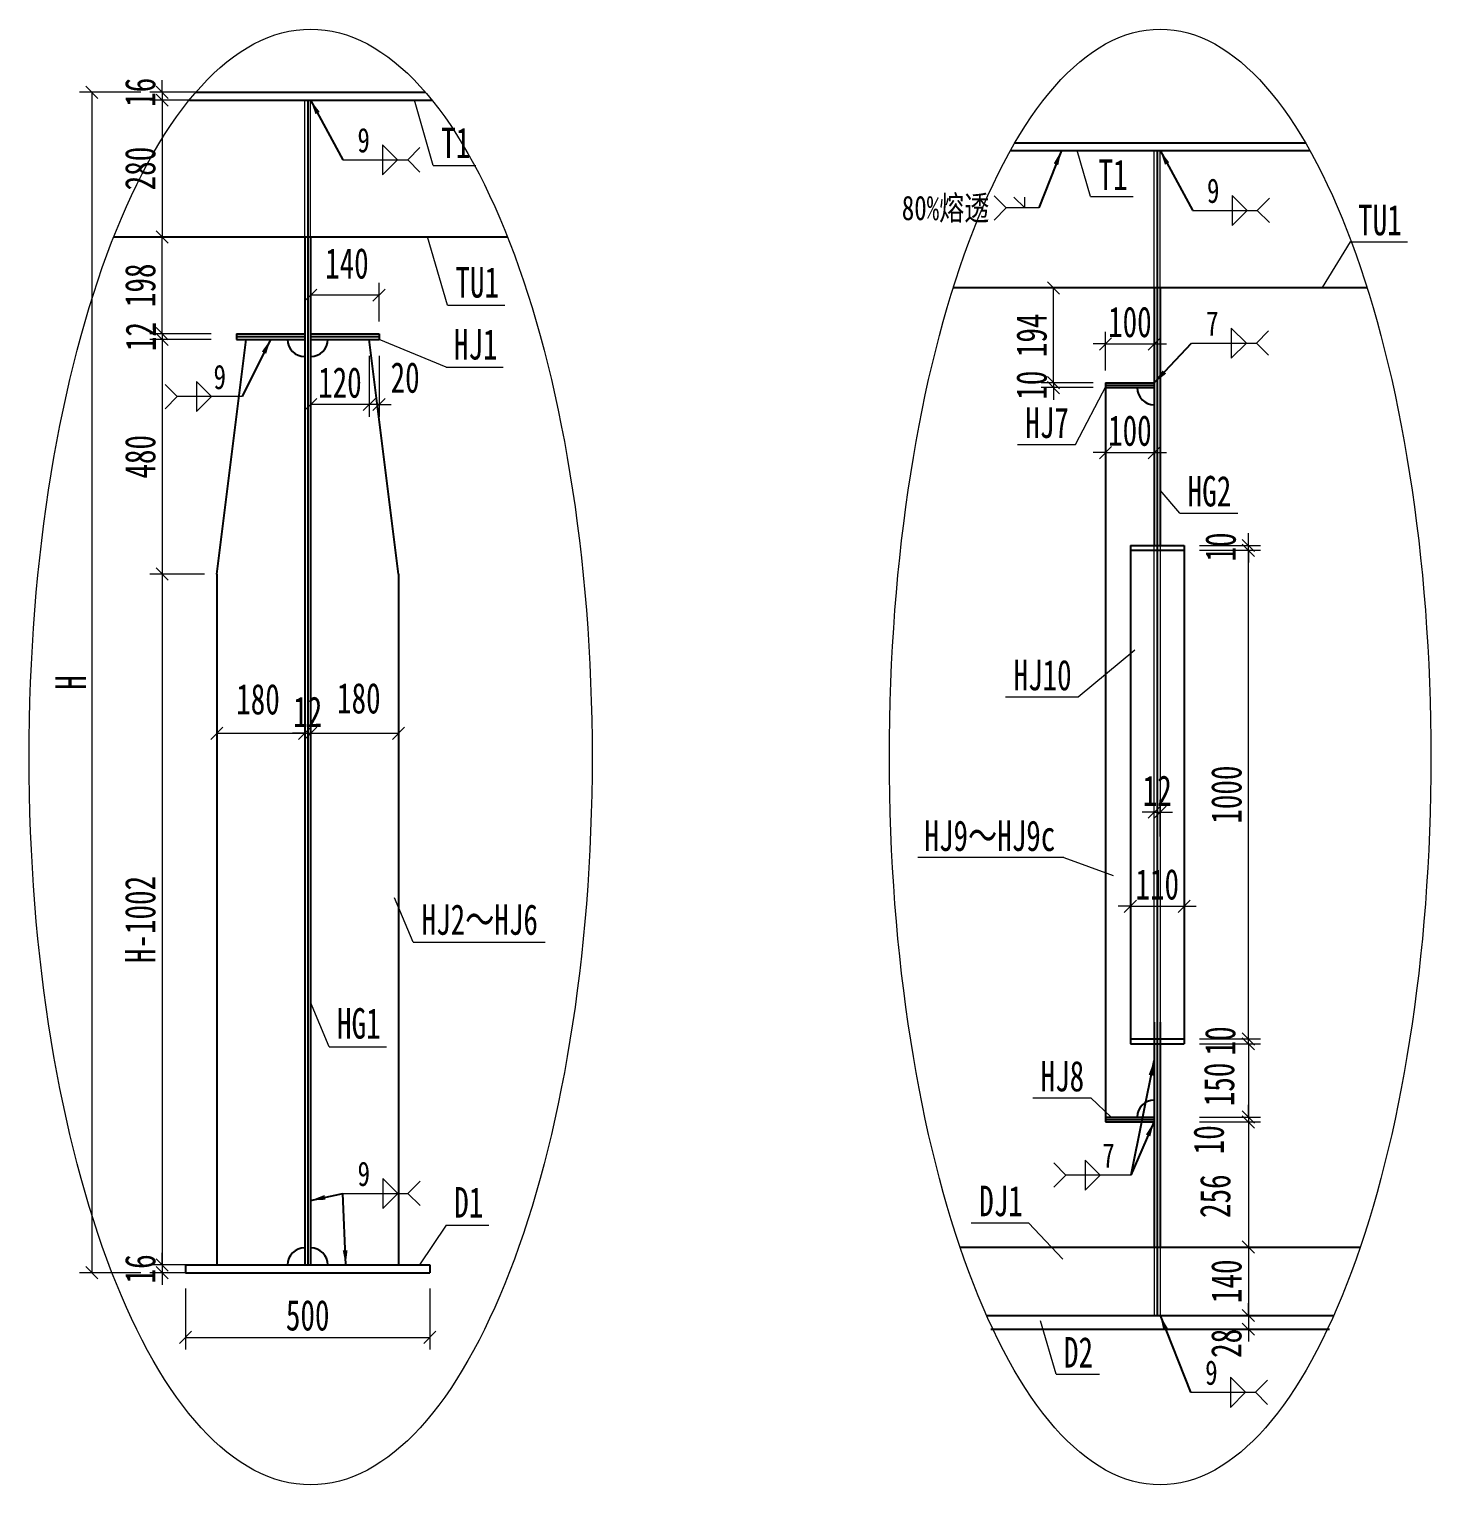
# Model space of a CAD drawing. Header units: millimetres. Extents: x 44597 to 300567, y -113054 to 73044.
# Drawn here: x 48046 to 50916, y -54807 to -51828 of the extents above; entities that cross this region are included whole.
import ezdxf
from ezdxf.enums import TextEntityAlignment as Align

# ---------------------------------------------------------------- set-up
doc = ezdxf.new("R2010")
doc.units = ezdxf.units.MM
doc.linetypes.add('DASHED', pattern=[0.75, 0.5, -0.25])
doc.layers.get('Defpoints').update_dxf_attribs({"color": 8})
for name, color, linetype, lineweight in [('Dim', 4, 'Continuous', 15), ('文字', 7, 'Continuous', 15), ('细实线', 4, 'Continuous', 15), ('虚线', 7, 'DASHED', 13), ('钢板粗线', 1, 'Continuous', 25)]:
    doc.layers.add(name, color=color, linetype=linetype, lineweight=lineweight)
doc.layers.add('Text', color=4, linetype='Continuous')
doc.styles.add('111', font='', dxfattribs={"width": 0.7})
doc.styles.add('BM_Dim', font='', dxfattribs={"width": 0.85})
doc.styles.add('SMEDI', font='', dxfattribs={"width": 0.75})
doc.styles.get("Standard").update_dxf_attribs({"font": ''})
doc.styles.get('111').set_extended_font_data('仿宋_GB2312')
doc.styles.get('BM_Dim').set_extended_font_data('仿宋_GB2312')
doc.styles.get('SMEDI').set_extended_font_data('仿宋_GB2312')
doc.styles.get('Standard').set_extended_font_data('仿宋_GB2312')
doc.dimstyles.new('200', dxfattribs={"dimscale": 0, "dimtxt": 2.5, "dimasz": 1, "dimexe": 1, "dimexo": 1, "dimgap": 0.6, "dimtad": 1, "dimdec": 0, "dimdsep": 46, "dimtxsty": '111', "dimblk": 'OBLIQUE', "dimcen": 0, "dimclrd": 4, "dimclre": 4, "dimclrt": 4, "dimadec": 1, "dimazin": 2, "dimtfac": 1, "dimtdec": 0, "dimtix": 1, "dimtmove": 2, "dimatfit": 3, "dimfxl": 4, "dimfxlon": 1, "dimtolj": 1, "dimlwd": -1, "dimlwe": -1, "dimarcsym": 0})
doc.dimstyles.new('MSteel_1.0_1.0', dxfattribs={"dimtxt": 3, "dimasz": 1.2, "dimexe": 1, "dimexo": 1, "dimgap": 1, "dimtad": 3, "dimtoh": 1, "dimdec": 0, "dimzin": 0, "dimdsep": 46, "dimtxsty": 'Standard', "dimblk": 'ARCHTICK', "dimcen": 0.09, "dimclrd": 3, "dimclre": 3, "dimadec": 0, "dimazin": 0, "dimtfac": 1, "dimtdec": 4, "dimtofl": 0, "dimtmove": 0, "dimatfit": 3, "dimfxl": 1, "dimtolj": 1, "dimtzin": 0, "dimarcsym": 0})

# ---------------------------------------------------------------- blocks, each defined once
blk = doc.blocks.new('_Oblique')
at = {"color": 0, "linetype": 'ByBlock', "lineweight": -2}
blk.add_line((-0.5, -0.5), (0.5, 0.5), dxfattribs=at)
blk = doc.blocks.new('*D188')
at = {"layer": 'Defpoints', "color": 0, "transparency": 16777216}
for p in [(48430.5, -53221.3), (48610.5, -53221.3), (48610.5, -53269.1)]:
    blk.add_point(p, dxfattribs=at)
at = {"layer": '细实线', "color": 4, "transparency": 16777216}
for p, q in [((48430.5, -53246.3), (48430.5, -53294.1)), ((48430.5, -53269.1), (48610.5, -53269.1)), ((48610.5, -53246.3), (48610.5, -53294.1))]:
    blk.add_line(p, q, dxfattribs=at)
at = {"layer": '细实线', "color": 4, "transparency": 16777216, "xscale": 25, "yscale": 25, "zscale": 25, "rotation": 180}
blk.add_blockref('_Oblique', (48430.5, -53269.1), dxfattribs=at)
at = {"layer": '细实线', "color": 4, "transparency": 16777216, "xscale": 25, "yscale": 25, "zscale": 25}
blk.add_blockref('_Oblique', (48610.5, -53269.1), dxfattribs=at)
at = {"layer": '细实线', "color": 4, "transparency": 16777216, "insert": (48514.8, -53199.7), "char_height": 62.5, "attachment_point": 5, "style": '111'}
blk.add_mtext('\\A1;180', dxfattribs=at)
blk = doc.blocks.new('*D189')
at = {"layer": 'Defpoints', "color": 0, "transparency": 16777216}
for p in [(48622.5, -53221.3), (48802.5, -53221.3), (48802.5, -53269.1)]:
    blk.add_point(p, dxfattribs=at)
at = {"layer": '细实线', "color": 4, "transparency": 16777216}
for p, q in [((48622.5, -53246.3), (48622.5, -53294.1)), ((48622.5, -53269.1), (48802.5, -53269.1)), ((48802.5, -53246.3), (48802.5, -53294.1))]:
    blk.add_line(p, q, dxfattribs=at)
at = {"layer": '细实线', "color": 4, "transparency": 16777216, "xscale": 25, "yscale": 25, "zscale": 25, "rotation": 180}
blk.add_blockref('_Oblique', (48622.5, -53269.1), dxfattribs=at)
at = {"layer": '细实线', "color": 4, "transparency": 16777216, "xscale": 25, "yscale": 25, "zscale": 25}
blk.add_blockref('_Oblique', (48802.5, -53269.1), dxfattribs=at)
at = {"layer": '细实线', "color": 4, "transparency": 16777216, "insert": (48721.2, -53197.7), "char_height": 62.5, "attachment_point": 5, "style": '111'}
blk.add_mtext('\\A1;180', dxfattribs=at)
blk = doc.blocks.new('*D190')
at = {"layer": 'Defpoints', "color": 0, "transparency": 16777216}
for p in [(48610.5, -53221.3), (48622.5, -53221.3), (48622.5, -53269.1)]:
    blk.add_point(p, dxfattribs=at)
at = {"layer": '细实线', "color": 4, "transparency": 16777216}
for p, q in [((48610.5, -53269.1), (48585.5, -53269.1)), ((48610.5, -53246.3), (48610.5, -53294.1)), ((48610.5, -53269.1), (48622.5, -53269.1)), ((48622.5, -53246.3), (48622.5, -53294.1)), ((48622.5, -53269.1), (48647.5, -53269.1))]:
    blk.add_line(p, q, dxfattribs=at)
at = {"layer": '细实线', "color": 4, "transparency": 16777216, "xscale": 25, "yscale": 25, "zscale": 25}
blk.add_blockref('_Oblique', (48610.5, -53269.1), dxfattribs=at)
at = {"layer": '细实线', "color": 4, "transparency": 16777216, "xscale": 25, "yscale": 25, "zscale": 25, "rotation": 180}
blk.add_blockref('_Oblique', (48622.5, -53269.1), dxfattribs=at)
at = {"layer": '细实线', "color": 4, "transparency": 16777216, "insert": (48616.5, -53225), "char_height": 62.5, "attachment_point": 5, "style": '111'}
blk.add_mtext('\\A1;12', dxfattribs=at)
blk = doc.blocks.new('*D191')
at = {"layer": 'Defpoints', "color": 0, "transparency": 16777216}
for p in [(48622.5, -52372.3), (48622.5, -52451.2), (48762.5, -52451.2)]:
    blk.add_point(p, dxfattribs=at)
at = {"layer": '细实线', "color": 4, "transparency": 16777216}
for p, q in [((48622.5, -52426.2), (48622.5, -52347.3)), ((48762.5, -52426.2), (48762.5, -52347.3)), ((48762.5, -52372.3), (48622.5, -52372.3))]:
    blk.add_line(p, q, dxfattribs=at)
at = {"layer": '细实线', "color": 4, "transparency": 16777216, "xscale": 25, "yscale": 25, "zscale": 25, "rotation": 180}
blk.add_blockref('_Oblique', (48622.5, -52372.3), dxfattribs=at)
at = {"layer": '细实线', "color": 4, "transparency": 16777216, "xscale": 25, "yscale": 25, "zscale": 25}
blk.add_blockref('_Oblique', (48762.5, -52372.3), dxfattribs=at)
at = {"layer": '细实线', "color": 4, "transparency": 16777216, "insert": (48696.8, -52307.7), "char_height": 62.5, "attachment_point": 5, "style": '111'}
blk.add_mtext('\\A1;140', dxfattribs=at)
blk = doc.blocks.new('*D192')
at = {"layer": 'Defpoints', "color": 0, "transparency": 16777216}
for p in [(48622.5, -52463.2), (48742.5, -52463.2), (48622.5, -52596.2)]:
    blk.add_point(p, dxfattribs=at)
at = {"layer": '细实线', "color": 4, "transparency": 16777216}
for p, q in [((48622.5, -52496.2), (48622.5, -52621.2)), ((48742.5, -52496.2), (48742.5, -52621.2)), ((48742.5, -52596.2), (48622.5, -52596.2))]:
    blk.add_line(p, q, dxfattribs=at)
at = {"layer": '细实线', "color": 4, "transparency": 16777216, "xscale": 25, "yscale": 25, "zscale": 25, "rotation": 180}
blk.add_blockref('_Oblique', (48622.5, -52596.2), dxfattribs=at)
at = {"layer": '细实线', "color": 4, "transparency": 16777216, "xscale": 25, "yscale": 25, "zscale": 25}
blk.add_blockref('_Oblique', (48742.5, -52596.2), dxfattribs=at)
at = {"layer": '细实线', "color": 4, "transparency": 16777216, "insert": (48682.5, -52551.5), "char_height": 62.5, "attachment_point": 5, "style": '111'}
blk.add_mtext('\\A1;120', dxfattribs=at)
blk = doc.blocks.new('*D193')
at = {"layer": 'Defpoints', "color": 0, "transparency": 16777216}
for p in [(48742.5, -52463.2), (48762.5, -52463.2), (48742.5, -52596.2)]:
    blk.add_point(p, dxfattribs=at)
at = {"layer": '细实线', "color": 4, "transparency": 16777216}
for p, q in [((48742.5, -52496.2), (48742.5, -52621.2)), ((48762.5, -52496.2), (48762.5, -52621.2)), ((48742.5, -52596.2), (48717.5, -52596.2)), ((48762.5, -52596.2), (48742.5, -52596.2)), ((48762.5, -52596.2), (48787.5, -52596.2))]:
    blk.add_line(p, q, dxfattribs=at)
at = {"layer": '细实线', "color": 4, "transparency": 16777216, "xscale": 25, "yscale": 25, "zscale": 25}
blk.add_blockref('_Oblique', (48742.5, -52596.2), dxfattribs=at)
at = {"layer": '细实线', "color": 4, "transparency": 16777216, "xscale": 25, "yscale": 25, "zscale": 25, "rotation": 180}
blk.add_blockref('_Oblique', (48762.5, -52596.2), dxfattribs=at)
at = {"layer": '细实线', "color": 4, "transparency": 16777216, "insert": (48816, -52541.3), "char_height": 62.5, "attachment_point": 5, "style": '111'}
blk.add_mtext('\\A1;20', dxfattribs=at)
blk = doc.blocks.new('*D194')
at = {"layer": 'Defpoints', "color": 0, "transparency": 16777216}
for p in [(48470.5, -52463.2), (48318.7, -52943.2), (48430.5, -52943.2)]:
    blk.add_point(p, dxfattribs=at)
at = {"layer": '细实线', "color": 4, "transparency": 16777216}
for p, q in [((48418.7, -52463.2), (48293.7, -52463.2)), ((48318.7, -52463.2), (48318.7, -52943.2)), ((48405.5, -52943.2), (48293.7, -52943.2))]:
    blk.add_line(p, q, dxfattribs=at)
at = {"layer": '细实线', "color": 4, "transparency": 16777216, "xscale": 25, "yscale": 25, "zscale": 25}
for p, rotation in [((48318.7, -52463.2), 90), ((48318.7, -52943.2), 270)]:
    blk.add_blockref('_Oblique', p, dxfattribs=dict(at, rotation=rotation))
at = {"layer": '细实线', "color": 4, "transparency": 16777216, "insert": (48274, -52703.2), "char_height": 62.5, "attachment_point": 5, "rotation": 90, "style": '111'}
blk.add_mtext('\\A1;480', dxfattribs=at)
blk = doc.blocks.new('*D195')
at = {"layer": 'Defpoints', "color": 0, "transparency": 16777216}
for p in [(48430.5, -52943.2), (48318.7, -54357.2), (48430.5, -54357.2)]:
    blk.add_point(p, dxfattribs=at)
at = {"layer": '细实线', "color": 4, "transparency": 16777216}
for p, q in [((48405.5, -52943.2), (48293.7, -52943.2)), ((48318.7, -52943.2), (48318.7, -54357.2)), ((48405.5, -54357.2), (48293.7, -54357.2))]:
    blk.add_line(p, q, dxfattribs=at)
at = {"layer": '细实线', "color": 4, "transparency": 16777216, "xscale": 25, "yscale": 25, "zscale": 25}
for p, rotation in [((48318.7, -52943.2), 90), ((48318.7, -54357.2), 270)]:
    blk.add_blockref('_Oblique', p, dxfattribs=dict(at, rotation=rotation))
at = {"layer": '细实线', "color": 4, "transparency": 16777216, "insert": (48274, -53650.2), "char_height": 62.5, "attachment_point": 5, "rotation": 90, "style": '111'}
blk.add_mtext('\\A1;H-1002', dxfattribs=at)
blk = doc.blocks.new('*D196')
at = {"layer": 'Defpoints', "color": 0, "transparency": 16777216}
for p in [(48318.7, -54373.2), (48397.7, -54357.2), (48397.7, -54373.2)]:
    blk.add_point(p, dxfattribs=at)
at = {"layer": '细实线', "color": 4, "transparency": 16777216}
for p, q in [((48318.7, -54357.2), (48318.7, -54332.2)), ((48372.7, -54357.2), (48293.7, -54357.2)), ((48372.7, -54373.2), (48293.7, -54373.2)), ((48318.7, -54357.2), (48318.7, -54373.2)), ((48318.7, -54373.2), (48318.7, -54398.2))]:
    blk.add_line(p, q, dxfattribs=at)
at = {"layer": '细实线', "color": 4, "transparency": 16777216, "xscale": 25, "yscale": 25, "zscale": 25}
for p, rotation in [((48318.7, -54357.2), 270), ((48318.7, -54373.2), 90)]:
    blk.add_blockref('_Oblique', p, dxfattribs=dict(at, rotation=rotation))
at = {"layer": '细实线', "color": 4, "transparency": 16777216, "insert": (48274, -54365.2), "char_height": 62.5, "attachment_point": 5, "rotation": 90, "style": '111'}
blk.add_mtext('\\A1;16', dxfattribs=at)
blk = doc.blocks.new('*D197')
at = {"layer": 'Defpoints', "color": 0, "transparency": 16777216}
for p in [(48432.9, -51957.2), (48174.7, -54373.2), (48397.8, -54373.2)]:
    blk.add_point(p, dxfattribs=at)
at = {"layer": '细实线', "color": 4, "transparency": 16777216}
for p, q in [((48274.7, -51957.2), (48149.7, -51957.2)), ((48174.7, -51957.2), (48174.7, -54373.2)), ((48274.7, -54373.2), (48149.7, -54373.2))]:
    blk.add_line(p, q, dxfattribs=at)
at = {"layer": '细实线', "color": 4, "transparency": 16777216, "xscale": 25, "yscale": 25, "zscale": 25}
for p, rotation in [((48174.7, -51957.2), 90), ((48174.7, -54373.2), 270)]:
    blk.add_blockref('_Oblique', p, dxfattribs=dict(at, rotation=rotation))
at = {"layer": '细实线', "color": 4, "transparency": 16777216, "insert": (48131.5, -53165.2), "char_height": 62.5, "attachment_point": 5, "rotation": 90, "style": '111'}
blk.add_mtext('\\A1;H', dxfattribs=at)
blk = doc.blocks.new('*D198')
at = {"layer": 'Defpoints', "color": 0, "transparency": 16777216}
for p in [(48366.5, -54373.2), (48866.5, -54373.2), (48866.5, -54505.4)]:
    blk.add_point(p, dxfattribs=at)
at = {"layer": '细实线', "color": 4, "transparency": 16777216}
for p, q in [((48366.5, -54405.4), (48366.5, -54530.4)), ((48866.5, -54405.4), (48866.5, -54530.4)), ((48366.5, -54505.4), (48866.5, -54505.4))]:
    blk.add_line(p, q, dxfattribs=at)
at = {"layer": '细实线', "color": 4, "transparency": 16777216, "xscale": 25, "yscale": 25, "zscale": 25, "rotation": 180}
blk.add_blockref('_Oblique', (48366.5, -54505.4), dxfattribs=at)
at = {"layer": '细实线', "color": 4, "transparency": 16777216, "xscale": 25, "yscale": 25, "zscale": 25}
blk.add_blockref('_Oblique', (48866.5, -54505.4), dxfattribs=at)
at = {"layer": '细实线', "color": 4, "transparency": 16777216, "insert": (48616.5, -54460.6), "char_height": 62.5, "attachment_point": 5, "style": '111'}
blk.add_mtext('\\A1;500', dxfattribs=at)
blk = doc.blocks.new('_ArchTick')
at = {"color": 0, "linetype": 'ByBlock', "const_width": 0.15}
blk.add_lwpolyline([(-0.5, -0.5), (0.5, 0.5)], dxfattribs=at)
blk = doc.blocks.new('角焊缝2')
at = {"layer": 'Dim'}
blk.add_line((-3138.01, 370.22), (-3132.7, 370.22), dxfattribs=at)
blk.add_lwpolyline([(-3134.75, 371.45), (-3134.75, 368.99), (-3133.52, 370.22)], close=True, dxfattribs=at)
blk.add_lwpolyline([(-3131.7, 369.22), (-3132.7, 370.22), (-3131.7, 371.22)], dxfattribs=at)
blk = doc.blocks.new('角焊缝1')
at = {"layer": 'Dim'}
blk.add_line((-3101.17, 370.22), (-3106.48, 370.22), dxfattribs=at)
blk.add_lwpolyline([(-3107.48, 369.22), (-3106.48, 370.22), (-3107.48, 371.22)], dxfattribs=at)
blk.add_lwpolyline([(-3104.91, 371.45), (-3104.91, 368.99), (-3103.68, 370.22)], close=True, dxfattribs=at)
blk = doc.blocks.new('*D372')
at = {"layer": 'Defpoints', "color": 0, "transparency": 16777216}
for p in [(50349.5, -52472.2), (50249.5, -52551.6), (50349.5, -52551.6)]:
    blk.add_point(p, dxfattribs=at)
at = {"layer": '细实线', "color": 4, "transparency": 16777216}
for p, q in [((50249.5, -52526.6), (50249.5, -52447.2)), ((50349.5, -52526.6), (50349.5, -52447.2)), ((50249.5, -52472.2), (50224.5, -52472.2)), ((50249.5, -52472.2), (50349.5, -52472.2)), ((50349.5, -52472.2), (50374.5, -52472.2))]:
    blk.add_line(p, q, dxfattribs=at)
at = {"layer": '细实线', "color": 4, "transparency": 16777216, "xscale": 25, "yscale": 25, "zscale": 25}
blk.add_blockref('_Oblique', (50249.5, -52472.2), dxfattribs=at)
at = {"layer": '细实线', "color": 4, "transparency": 16777216, "xscale": 25, "yscale": 25, "zscale": 25, "rotation": 180}
blk.add_blockref('_Oblique', (50349.5, -52472.2), dxfattribs=at)
at = {"layer": '细实线', "color": 4, "transparency": 16777216, "insert": (50299.5, -52427.5), "char_height": 62.5, "attachment_point": 5, "style": '111'}
blk.add_mtext('\\A1;100', dxfattribs=at)
blk = doc.blocks.new('*D373')
at = {"layer": 'Defpoints', "color": 0, "transparency": 16777216}
for p in [(50249.5, -52561.6), (50349.5, -52561.6), (50349.5, -52694.7)]:
    blk.add_point(p, dxfattribs=at)
at = {"layer": '细实线', "color": 4, "transparency": 16777216}
for p, q in [((50249.5, -52594.7), (50249.5, -52719.7)), ((50349.5, -52594.7), (50349.5, -52719.7)), ((50249.5, -52694.7), (50224.5, -52694.7)), ((50249.5, -52694.7), (50349.5, -52694.7)), ((50349.5, -52694.7), (50374.5, -52694.7))]:
    blk.add_line(p, q, dxfattribs=at)
at = {"layer": '细实线', "color": 4, "transparency": 16777216, "xscale": 25, "yscale": 25, "zscale": 25}
blk.add_blockref('_Oblique', (50249.5, -52694.7), dxfattribs=at)
at = {"layer": '细实线', "color": 4, "transparency": 16777216, "xscale": 25, "yscale": 25, "zscale": 25, "rotation": 180}
blk.add_blockref('_Oblique', (50349.5, -52694.7), dxfattribs=at)
at = {"layer": '细实线', "color": 4, "transparency": 16777216, "insert": (50299.5, -52649.9), "char_height": 62.5, "attachment_point": 5, "style": '111'}
blk.add_mtext('\\A1;100', dxfattribs=at)
blk = doc.blocks.new('*D374')
at = {"layer": 'Defpoints', "color": 0, "transparency": 16777216}
for p in [(50361.5, -53430.5), (50349.5, -53504.7), (50361.5, -53505.6)]:
    blk.add_point(p, dxfattribs=at)
at = {"layer": '细实线', "color": 4, "transparency": 16777216}
for p, q in [((50349.5, -53479.7), (50349.5, -53405.5)), ((50361.5, -53480.6), (50361.5, -53405.5)), ((50349.5, -53430.5), (50324.5, -53430.5)), ((50349.5, -53430.5), (50361.5, -53430.5)), ((50361.5, -53430.5), (50386.5, -53430.5))]:
    blk.add_line(p, q, dxfattribs=at)
at = {"layer": '细实线', "color": 4, "transparency": 16777216, "xscale": 25, "yscale": 25, "zscale": 25}
blk.add_blockref('_Oblique', (50349.5, -53430.5), dxfattribs=at)
at = {"layer": '细实线', "color": 4, "transparency": 16777216, "xscale": 25, "yscale": 25, "zscale": 25, "rotation": 180}
blk.add_blockref('_Oblique', (50361.5, -53430.5), dxfattribs=at)
at = {"layer": '细实线', "color": 4, "transparency": 16777216, "insert": (50355.5, -53386.4), "char_height": 62.5, "attachment_point": 5, "style": '111'}
blk.add_mtext('\\A1;12', dxfattribs=at)
blk = doc.blocks.new('*D375')
at = {"layer": 'Defpoints', "color": 0, "transparency": 16777216}
for p in [(50410.5, -53904.6), (50349.5, -54054.6), (50542, -54054.6)]:
    blk.add_point(p, dxfattribs=at)
at = {"layer": '细实线', "color": 4, "transparency": 16777216}
for p, q in [((50442, -53904.6), (50567, -53904.6)), ((50542, -53904.6), (50542, -54054.6)), ((50442, -54054.6), (50567, -54054.6))]:
    blk.add_line(p, q, dxfattribs=at)
at = {"layer": '细实线', "color": 4, "transparency": 16777216, "xscale": 25, "yscale": 25, "zscale": 25}
for p, rotation in [((50542, -53904.6), 90), ((50542, -54054.6), 270)]:
    blk.add_blockref('_Oblique', p, dxfattribs=dict(at, rotation=rotation))
at = {"layer": '细实线', "color": 4, "transparency": 16777216, "insert": (50482.4, -53987.8), "char_height": 62.5, "attachment_point": 5, "rotation": 90, "style": '111'}
blk.add_mtext('\\A1;150', dxfattribs=at)
blk = doc.blocks.new('*D376')
at = {"layer": 'Defpoints', "color": 0, "transparency": 16777216}
for p in [(50349.5, -54054.6), (50349.5, -54064.6), (50542, -54064.6)]:
    blk.add_point(p, dxfattribs=at)
at = {"layer": '细实线', "color": 4, "transparency": 16777216}
for p, q in [((50542, -54054.6), (50542, -54029.6)), ((50442, -54054.6), (50567, -54054.6)), ((50442, -54064.6), (50567, -54064.6)), ((50542, -54054.6), (50542, -54064.6)), ((50542, -54064.6), (50542, -54089.6))]:
    blk.add_line(p, q, dxfattribs=at)
at = {"layer": '细实线', "color": 4, "transparency": 16777216, "xscale": 25, "yscale": 25, "zscale": 25}
for p, rotation in [((50542, -54054.6), 270), ((50542, -54064.6), 90)]:
    blk.add_blockref('_Oblique', p, dxfattribs=dict(at, rotation=rotation))
at = {"layer": '细实线', "color": 4, "transparency": 16777216, "insert": (50461.1, -54101), "char_height": 62.5, "attachment_point": 5, "rotation": 90, "style": '111'}
blk.add_mtext('\\A1;10', dxfattribs=at)
blk = doc.blocks.new('*D377')
at = {"layer": 'Defpoints', "color": 0, "transparency": 16777216}
for p in [(50349.5, -54064.6), (50384.3, -54320.6), (50542, -54320.6)]:
    blk.add_point(p, dxfattribs=at)
at = {"layer": '细实线', "color": 4, "transparency": 16777216}
for p, q in [((50442, -54064.6), (50567, -54064.6)), ((50542, -54064.6), (50542, -54320.6)), ((50442, -54320.6), (50567, -54320.6))]:
    blk.add_line(p, q, dxfattribs=at)
at = {"layer": '细实线', "color": 4, "transparency": 16777216, "xscale": 25, "yscale": 25, "zscale": 25}
for p, rotation in [((50542, -54064.6), 90), ((50542, -54320.6), 270)]:
    blk.add_blockref('_Oblique', p, dxfattribs=dict(at, rotation=rotation))
at = {"layer": '细实线', "color": 4, "transparency": 16777216, "insert": (50474.4, -54216.5), "char_height": 62.5, "attachment_point": 5, "rotation": 90, "style": '111'}
blk.add_mtext('\\A1;256', dxfattribs=at)
blk = doc.blocks.new('*D378')
at = {"layer": 'Defpoints', "color": 0, "transparency": 16777216}
for p in [(50384.3, -54320.6), (50384.3, -54460.6), (50542, -54460.6)]:
    blk.add_point(p, dxfattribs=at)
at = {"layer": '细实线', "color": 4, "transparency": 16777216}
for p, q in [((50442, -54320.6), (50567, -54320.6)), ((50542, -54320.6), (50542, -54460.6)), ((50442, -54460.6), (50567, -54460.6))]:
    blk.add_line(p, q, dxfattribs=at)
at = {"layer": '细实线', "color": 4, "transparency": 16777216, "xscale": 25, "yscale": 25, "zscale": 25}
for p, rotation in [((50542, -54320.6), 90), ((50542, -54460.6), 270)]:
    blk.add_blockref('_Oblique', p, dxfattribs=dict(at, rotation=rotation))
at = {"layer": '细实线', "color": 4, "transparency": 16777216, "insert": (50497.3, -54390.6), "char_height": 62.5, "attachment_point": 5, "rotation": 90, "style": '111'}
blk.add_mtext('\\A1;140', dxfattribs=at)
blk = doc.blocks.new('*D379')
at = {"layer": 'Defpoints', "color": 0, "transparency": 16777216}
for p in [(50384.3, -54460.6), (50384.3, -54488.6), (50542, -54488.6)]:
    blk.add_point(p, dxfattribs=at)
at = {"layer": '细实线', "color": 4, "transparency": 16777216}
for p, q in [((50442, -54460.6), (50567, -54460.6)), ((50542, -54460.6), (50542, -54435.6)), ((50542, -54460.6), (50542, -54488.6)), ((50442, -54488.6), (50567, -54488.6)), ((50542, -54488.6), (50542, -54513.6))]:
    blk.add_line(p, q, dxfattribs=at)
at = {"layer": '细实线', "color": 4, "transparency": 16777216, "xscale": 25, "yscale": 25, "zscale": 25}
for p, rotation in [((50542, -54460.6), 270), ((50542, -54488.6), 90)]:
    blk.add_blockref('_Oblique', p, dxfattribs=dict(at, rotation=rotation))
at = {"layer": '细实线', "color": 4, "transparency": 16777216, "insert": (50497.2, -54517.7), "char_height": 62.5, "attachment_point": 5, "rotation": 90, "style": '111'}
blk.add_mtext('\\A1;28', dxfattribs=at)
blk = doc.blocks.new('*D380')
at = {"layer": 'Defpoints', "color": 0, "transparency": 16777216}
for p in [(50249.5, -52551.6), (50143.2, -52561.6), (50249.5, -52561.6)]:
    blk.add_point(p, dxfattribs=at)
at = {"layer": '细实线', "color": 4, "transparency": 16777216}
for p, q in [((50143.2, -52551.6), (50143.2, -52526.6)), ((50224.5, -52551.6), (50118.2, -52551.6)), ((50143.2, -52551.6), (50143.2, -52561.6)), ((50224.5, -52561.6), (50118.2, -52561.6)), ((50143.2, -52561.6), (50143.2, -52586.6))]:
    blk.add_line(p, q, dxfattribs=at)
at = {"layer": '细实线', "color": 4, "transparency": 16777216, "xscale": 25, "yscale": 25, "zscale": 25}
for p, rotation in [((50143.2, -52551.6), 270), ((50143.2, -52561.6), 90)]:
    blk.add_blockref('_Oblique', p, dxfattribs=dict(at, rotation=rotation))
at = {"layer": '细实线', "color": 4, "transparency": 16777216, "insert": (50098.5, -52556.6), "char_height": 62.5, "attachment_point": 5, "rotation": 90, "style": '111'}
blk.add_mtext('\\A1;10', dxfattribs=at)
blk = doc.blocks.new('*D381')
at = {"layer": 'Defpoints', "color": 0, "transparency": 16777216}
for p in [(50143.2, -52357.6), (50209.5, -52357.6), (50249.5, -52551.6)]:
    blk.add_point(p, dxfattribs=at)
at = {"layer": '细实线', "color": 4, "transparency": 16777216}
for p, q in [((50184.5, -52357.6), (50118.2, -52357.6)), ((50143.2, -52551.6), (50143.2, -52357.6)), ((50224.5, -52551.6), (50118.2, -52551.6))]:
    blk.add_line(p, q, dxfattribs=at)
at = {"layer": '细实线', "color": 4, "transparency": 16777216, "xscale": 25, "yscale": 25, "zscale": 25}
for p, rotation in [((50143.2, -52357.6), 90), ((50143.2, -52551.6), 270)]:
    blk.add_blockref('_Oblique', p, dxfattribs=dict(at, rotation=rotation))
at = {"layer": '细实线', "color": 4, "transparency": 16777216, "insert": (50098.5, -52454.6), "char_height": 62.5, "attachment_point": 5, "rotation": 90, "style": '111'}
blk.add_mtext('\\A1;194', dxfattribs=at)
blk = doc.blocks.new('*D382')
at = {"layer": 'Defpoints', "color": 0, "transparency": 16777216}
for p in [(50410.5, -53894.6), (50542, -53894.6), (50410.5, -53904.6)]:
    blk.add_point(p, dxfattribs=at)
at = {"layer": '细实线', "color": 4, "transparency": 16777216}
for p, q in [((50442, -53894.6), (50567, -53894.6)), ((50542, -53894.6), (50542, -53869.6)), ((50542, -53904.6), (50542, -53894.6)), ((50442, -53904.6), (50567, -53904.6)), ((50542, -53904.6), (50542, -53929.6))]:
    blk.add_line(p, q, dxfattribs=at)
at = {"layer": '细实线', "color": 4, "transparency": 16777216, "xscale": 25, "yscale": 25, "zscale": 25}
for p, rotation in [((50542, -53894.6), 270), ((50542, -53904.6), 90)]:
    blk.add_blockref('_Oblique', p, dxfattribs=dict(at, rotation=rotation))
at = {"layer": '细实线', "color": 4, "transparency": 16777216, "insert": (50484.6, -53898.6), "char_height": 62.5, "attachment_point": 5, "rotation": 90, "style": '111'}
blk.add_mtext('\\A1;10', dxfattribs=at)
blk = doc.blocks.new('*D383')
at = {"layer": 'Defpoints', "color": 0, "transparency": 16777216}
for p in [(50410.5, -52894.6), (50542, -52894.6), (50410.5, -53894.6)]:
    blk.add_point(p, dxfattribs=at)
at = {"layer": '细实线', "color": 4, "transparency": 16777216}
for p, q in [((50442, -52894.6), (50567, -52894.6)), ((50542, -53894.6), (50542, -52894.6)), ((50442, -53894.6), (50567, -53894.6))]:
    blk.add_line(p, q, dxfattribs=at)
at = {"layer": '细实线', "color": 4, "transparency": 16777216, "xscale": 25, "yscale": 25, "zscale": 25}
for p, rotation in [((50542, -52894.6), 90), ((50542, -53894.6), 270)]:
    blk.add_blockref('_Oblique', p, dxfattribs=dict(at, rotation=rotation))
at = {"layer": '细实线', "color": 4, "transparency": 16777216, "insert": (50497.3, -53394.6), "char_height": 62.5, "attachment_point": 5, "rotation": 90, "style": '111'}
blk.add_mtext('\\A1;1000', dxfattribs=at)
blk = doc.blocks.new('*D384')
at = {"layer": 'Defpoints', "color": 0, "transparency": 16777216}
for p in [(50410.5, -52884.6), (50542, -52884.6), (50410.5, -52894.6)]:
    blk.add_point(p, dxfattribs=at)
at = {"layer": '细实线', "color": 4, "transparency": 16777216}
for p, q in [((50442, -52884.6), (50567, -52884.6)), ((50542, -52884.6), (50542, -52859.6)), ((50542, -52894.6), (50542, -52884.6)), ((50442, -52894.6), (50567, -52894.6)), ((50542, -52894.6), (50542, -52919.6))]:
    blk.add_line(p, q, dxfattribs=at)
at = {"layer": '细实线', "color": 4, "transparency": 16777216, "xscale": 25, "yscale": 25, "zscale": 25}
for p, rotation in [((50542, -52884.6), 270), ((50542, -52894.6), 90)]:
    blk.add_blockref('_Oblique', p, dxfattribs=dict(at, rotation=rotation))
at = {"layer": '细实线', "color": 4, "transparency": 16777216, "insert": (50485.4, -52887.8), "char_height": 62.5, "attachment_point": 5, "rotation": 90, "style": '111'}
blk.add_mtext('\\A1;10', dxfattribs=at)
blk = doc.blocks.new('U肋焊缝2')
at = {"layer": 'Dim'}
blk.add_line((0, 0), (-2.66, 0), dxfattribs=at)
blk.add_lwpolyline([(-3.66, 1), (-2.66, 0), (-3.66, -1)], dxfattribs=at)
at = {"layer": '细实线'}
blk.add_lwpolyline([(-2.05, 0.89), (-1.14, 0), (-1.14, 0.89)], dxfattribs=at)
at = {"layer": 'Text', "style": 'SMEDI', "width": 0.75}
blk.add_text('80%熔透', height=2, dxfattribs=at).set_placement((-11.22, 0), align=Align.MIDDLE_LEFT)
blk = doc.blocks.new('*D385')
at = {"layer": 'Defpoints', "color": 0, "transparency": 16777216}
for p in [(50300.5, -53497.7), (50410.5, -53494.8), (50410.5, -53623.2)]:
    blk.add_point(p, dxfattribs=at)
at = {"layer": '细实线', "color": 4, "transparency": 16777216}
for p, q in [((50300.5, -53523.2), (50300.5, -53648.2)), ((50410.5, -53523.2), (50410.5, -53648.2)), ((50300.5, -53623.2), (50275.5, -53623.2)), ((50300.5, -53623.2), (50410.5, -53623.2)), ((50410.5, -53623.2), (50435.5, -53623.2))]:
    blk.add_line(p, q, dxfattribs=at)
at = {"layer": '细实线', "color": 4, "transparency": 16777216, "xscale": 25, "yscale": 25, "zscale": 25}
blk.add_blockref('_Oblique', (50300.5, -53623.2), dxfattribs=at)
at = {"layer": '细实线', "color": 4, "transparency": 16777216, "xscale": 25, "yscale": 25, "zscale": 25, "rotation": 180}
blk.add_blockref('_Oblique', (50410.5, -53623.2), dxfattribs=at)
at = {"layer": '细实线', "color": 4, "transparency": 16777216, "insert": (50355.5, -53578.5), "char_height": 62.5, "attachment_point": 5, "style": '111'}
blk.add_mtext('\\A1;110', dxfattribs=at)
blk = doc.blocks.new('*D493')
at = {"layer": 'Defpoints', "color": 0, "transparency": 16777216}
for p in [(48415.4, -51957.2), (48318.7, -51973.2), (48415.4, -51973.2)]:
    blk.add_point(p, dxfattribs=at)
at = {"layer": '细实线', "color": 4, "transparency": 16777216}
for p, q in [((48318.7, -51957.2), (48318.7, -51932.2)), ((48390.4, -51957.2), (48293.7, -51957.2)), ((48318.7, -51957.2), (48318.7, -51973.2)), ((48390.4, -51973.2), (48293.7, -51973.2)), ((48318.7, -51973.2), (48318.7, -51998.2))]:
    blk.add_line(p, q, dxfattribs=at)
at = {"layer": '细实线', "color": 4, "transparency": 16777216, "xscale": 25, "yscale": 25, "zscale": 25}
for p, rotation in [((48318.7, -51957.2), 270), ((48318.7, -51973.2), 90)]:
    blk.add_blockref('_Oblique', p, dxfattribs=dict(at, rotation=rotation))
at = {"layer": '细实线', "color": 4, "transparency": 16777216, "insert": (48274, -51957.2), "char_height": 62.5, "attachment_point": 5, "rotation": 90, "style": '111'}
blk.add_mtext('\\A1;16', dxfattribs=at)
blk = doc.blocks.new('*D494')
at = {"layer": 'Defpoints', "color": 0, "transparency": 16777216}
for p in [(48415.4, -51973.2), (48318.7, -52253.2), (48415.4, -52253.2)]:
    blk.add_point(p, dxfattribs=at)
at = {"layer": '细实线', "color": 4, "transparency": 16777216}
for p, q in [((48390.4, -51973.2), (48293.7, -51973.2)), ((48318.7, -51973.2), (48318.7, -52253.2)), ((48390.4, -52253.2), (48293.7, -52253.2))]:
    blk.add_line(p, q, dxfattribs=at)
at = {"layer": '细实线', "color": 4, "transparency": 16777216, "xscale": 25, "yscale": 25, "zscale": 25}
for p, rotation in [((48318.7, -51973.2), 90), ((48318.7, -52253.2), 270)]:
    blk.add_blockref('_Oblique', p, dxfattribs=dict(at, rotation=rotation))
at = {"layer": '细实线', "color": 4, "transparency": 16777216, "insert": (48274, -52113.2), "char_height": 62.5, "attachment_point": 5, "rotation": 90, "style": '111'}
blk.add_mtext('\\A1;280', dxfattribs=at)
blk = doc.blocks.new('*D495')
at = {"layer": 'Defpoints', "color": 0, "transparency": 16777216}
for p in [(48318.7, -52253.2), (48466.3, -52253.2), (48470.5, -52451.2)]:
    blk.add_point(p, dxfattribs=at)
at = {"layer": '细实线', "color": 4, "transparency": 16777216}
for p, q in [((48418.7, -52253.2), (48293.7, -52253.2)), ((48318.7, -52451.2), (48318.7, -52253.2)), ((48418.7, -52451.2), (48293.7, -52451.2))]:
    blk.add_line(p, q, dxfattribs=at)
at = {"layer": '细实线', "color": 4, "transparency": 16777216, "xscale": 25, "yscale": 25, "zscale": 25}
for p, rotation in [((48318.7, -52253.2), 90), ((48318.7, -52451.2), 270)]:
    blk.add_blockref('_Oblique', p, dxfattribs=dict(at, rotation=rotation))
at = {"layer": '细实线', "color": 4, "transparency": 16777216, "insert": (48274, -52352.2), "char_height": 62.5, "attachment_point": 5, "rotation": 90, "style": '111'}
blk.add_mtext('\\A1;198', dxfattribs=at)
blk = doc.blocks.new('*D496')
at = {"layer": 'Defpoints', "color": 0, "transparency": 16777216}
for p in [(48318.7, -52463.2), (48470.5, -52451.2), (48470.5, -52463.2)]:
    blk.add_point(p, dxfattribs=at)
at = {"layer": '细实线', "color": 4, "transparency": 16777216}
for p, q in [((48318.7, -52451.2), (48318.7, -52426.2)), ((48418.7, -52451.2), (48293.7, -52451.2)), ((48418.7, -52463.2), (48293.7, -52463.2)), ((48318.7, -52451.2), (48318.7, -52463.2)), ((48318.7, -52463.2), (48318.7, -52488.2))]:
    blk.add_line(p, q, dxfattribs=at)
at = {"layer": '细实线', "color": 4, "transparency": 16777216, "xscale": 25, "yscale": 25, "zscale": 25}
for p, rotation in [((48318.7, -52451.2), 270), ((48318.7, -52463.2), 90)]:
    blk.add_blockref('_Oblique', p, dxfattribs=dict(at, rotation=rotation))
at = {"layer": '细实线', "color": 4, "transparency": 16777216, "insert": (48274.7, -52457.2), "char_height": 62.5, "attachment_point": 5, "rotation": 90, "style": '111'}
blk.add_mtext('\\A1;12', dxfattribs=at)

msp = doc.modelspace()

# ---------------------------------------------------------------- linework, layer by layer
at = {"layer": 'Defpoints'}
for p, q in [((48616.5, -51973.2), (48616.5, -54357.2)), ((50355.5, -52076.6), (50355.5, -54460.6)), ((48470.5, -52457.2), (48610.5, -52457.2)), ((48622.5, -52457.2), (48762.5, -52457.2)), ((50249.5, -52556.6), (50349.5, -52556.6)), ((50249.5, -54059.6), (50349.5, -54059.6))]:
    msp.add_line(p, q, dxfattribs=at)
at = {"layer": '细实线'}
for p, q in [((48873.7, -52107), (48834.9, -51973.2)), ((50219.1, -52170.6), (50191.9, -52076.6)), ((48873.7, -52107), (48961, -52107)), ((50219.1, -52170.6), (50306.4, -52170.6)), ((48902.5, -52392.5), (48862.1, -52253.2)), ((50750.2, -52263.2), (50693, -52356.6)), ((50750.2, -52263.2), (50867.8, -52263.2)), ((48902.5, -52392.5), (49020.1, -52392.5)), ((48899.8, -52519.4), (48762.5, -52463.2)), ((48899.8, -52519.4), (49016.9, -52519.4)), ((50188.1, -52678.3), (50251.8, -52556.6)), ((50069.4, -52678.3), (50188.1, -52678.3)), ((50401.9, -52818.3), (50361.5, -52771.3)), ((50401.9, -52818.3), (50520.6, -52818.3)), ((50193.9, -53194.7), (50309.9, -53098.4)), ((50045.1, -53194.7), (50193.9, -53194.7)), ((50164.2, -53523.4), (49865.5, -53523.4)), ((50164.2, -53523.4), (50265.2, -53560.2)), ((48832.4, -53696.9), (48794.4, -53606)), ((48832.4, -53696.9), (49102.3, -53696.9)), ((48660.6, -53910.5), (48622.5, -53819.6)), ((48660.6, -53910.5), (48777.7, -53910.5)), ((50100.7, -54015.4), (50219.5, -54015.4)), ((50219.5, -54015.4), (50260.9, -54054.6)), ((48900.3, -54275.6), (48845.4, -54357.2)), ((48900.3, -54275.6), (48987.6, -54275.6)), ((49974.7, -54271), (50092.2, -54271)), ((50092.2, -54271), (50162.6, -54345.6)), ((50148.4, -54580.7), (50116.8, -54471.8)), ((50148.4, -54580.7), (50237.4, -54580.7))]:
    msp.add_line(p, q, dxfattribs=at)
for centre, ratio in [((48622.5, -53317.6), 0.386789), ((50361.5, -53317.6), 0.371972)]:
    msp.add_ellipse(centre, major_axis=(0, -1489.7), ratio=ratio, dxfattribs=at)
at = {"layer": '虚线', "ltscale": 2}
for p, q in [((48610.5, -52253.2), (48610.5, -51973.2)), ((48622.5, -52253.2), (48622.5, -51973.2)), ((50349.5, -52356.6), (50349.5, -52076.6)), ((50361.5, -52356.6), (50361.5, -52076.6)), ((50349.5, -53904.6), (50349.5, -52884.6)), ((50361.5, -52884.6), (50361.5, -53904.6)), ((50349.5, -54320.6), (50349.5, -54460.6)), ((50349.5, -54320.6), (50349.5, -54460.6)), ((50361.5, -54320.6), (50361.5, -54460.6)), ((50361.5, -54320.6), (50361.5, -54460.6))]:
    msp.add_line(p, q, dxfattribs=at)
at = {"layer": '钢板粗线'}
for p, q in [((48387.7, -51957.2), (48857.4, -51957.2)), ((48374.3, -51973.2), (48870.8, -51973.2)), ((50054.9, -52076.6), (50668.1, -52076.6)), ((50064.1, -52060.6), (50658.9, -52060.6)), ((48219.4, -52253.2), (49025.7, -52253.2)), ((48610.5, -52253.2), (48610.5, -54357.2)), ((48622.5, -52253.2), (48622.5, -54357.2)), ((49938.1, -52356.6), (50784.9, -52356.6)), ((50349.5, -52356.6), (50349.5, -52884.6)), ((50361.5, -52356.6), (50361.5, -52884.6)), ((48430.5, -52943.2), (48490.5, -52463.2)), ((48470.5, -52451.2), (48610.5, -52451.2)), ((48470.5, -52451.2), (48470.5, -52463.2)), ((48470.5, -52463.2), (48610.5, -52463.2)), ((48622.5, -52451.2), (48762.5, -52451.2)), ((48622.5, -52463.2), (48762.5, -52463.2)), ((48802.5, -52943.2), (48742.5, -52463.2)), ((48762.5, -52451.2), (48762.5, -52463.2)), ((50249.5, -52551.6), (50349.5, -52551.6)), ((50249.5, -52551.6), (50249.5, -52561.6)), ((50249.5, -52561.6), (50349.5, -52561.6)), ((50249.5, -52561.6), (50249.5, -54054.6)), ((50300.5, -52884.6), (50410.5, -52884.6)), ((50300.5, -52884.6), (50300.5, -53904.6)), ((50410.5, -52884.6), (50410.5, -53904.6)), ((50300.5, -52894.6), (50410.5, -52894.6)), ((48430.5, -52943.2), (48430.5, -54357.2)), ((48802.5, -52943.2), (48802.5, -54357.2)), ((50349.5, -53860.6), (50349.5, -54320.6)), ((50361.5, -53860.6), (50361.5, -54320.6)), ((50300.5, -53894.6), (50410.5, -53894.6)), ((50300.5, -53904.6), (50410.5, -53904.6)), ((50349.5, -53904.6), (50349.5, -54320.6)), ((50361.5, -53904.6), (50361.5, -54320.6)), ((50249.5, -54054.6), (50349.5, -54054.6)), ((50249.5, -54054.6), (50249.5, -54064.6)), ((50249.5, -54064.6), (50349.5, -54064.6)), ((49951.8, -54320.6), (50771.2, -54320.6)), ((48366.5, -54357.2), (48866.5, -54357.2)), ((48366.5, -54357.2), (48366.5, -54373.2)), ((48366.5, -54373.2), (48866.5, -54373.2)), ((48866.5, -54357.2), (48866.5, -54373.2)), ((50006.1, -54460.6), (50716.9, -54460.6)), ((50015.2, -54488.6), (50707.8, -54488.6))]:
    msp.add_line(p, q, dxfattribs=at)
for centre, start, end in [((48610.5, -52463.2), 180, 270), ((48622.5, -52463.2), 270, 0), ((50349.5, -52561.6), 180, 270), ((50349.5, -54054.6), 90, 180), ((48610.5, -54357.2), 90, 180), ((48622.5, -54357.2), 0, 90)]:
    msp.add_arc(centre, 35, start, end, dxfattribs=at)

# ---------------------------------------------------------------- block references
at = {"layer": '细实线', "color": 8, "xscale": 25.00000000000001, "yscale": 25.00000000000001, "zscale": 25.00000000000001}
for name, p in [('角焊缝2', (127138.7, -61350.8)), ('U肋焊缝2', (50113.1, -52193.8)), ('角焊缝2', (128877.6, -61454.3)), ('角焊缝2', (128875.9, -61726)), ('角焊缝1', (126011.6, -61835.5)), ('角焊缝1', (127830.7, -63428.8)), ('角焊缝2', (127139, -63466.3)), ('角焊缝2', (128873.9, -63873.4))]:
    msp.add_blockref(name, p, dxfattribs=at)

# ---------------------------------------------------------------- texts
at = {"layer": 'Text', "style": 'SMEDI', "width": 0.75}
for s, p in [('9', (48718.3, -52055)), ('9', (50457.3, -52158.5)), ('7', (50455.5, -52430.2)), ('9', (48423.8, -52539.7)), ('7', (50242.9, -54133)), ('9', (48718.6, -54170.5)), ('9', (50453.6, -54577.5))]:
    msp.add_text(s, height=50, dxfattribs=at).set_placement(p, align=Align.MIDDLE_LEFT)
at = {"layer": '文字', "style": 'BM_Dim', "width": 0.7}
for s, p in [('T1', (48919.6, -52110.5)), ('T1', (50265, -52175.9)), ('TU1', (50811.3, -52268.5)), ('TU1', (48963.5, -52396)), ('HJ1', (48960.4, -52522.9)), ('HJ7', (50129.9, -52683.5)), ('HG2', (50462.4, -52823.5)), ('HJ10', (50120.8, -53199.9)), ('HJ9～HJ9c', (50012.9, -53528.6)), ('HJ2～HJ6', (48968.7, -53700.3)), ('HG1', (48721.2, -53912.8)), ('HJ8', (50161.3, -54020.7)), ('DJ1', (50035.7, -54276.2)), ('D1', (48946.2, -54279)), ('D2', (50194.3, -54585.9))]:
    msp.add_text(s, height=62.5, dxfattribs=at).set_placement(p, align=Align.BOTTOM_CENTER)

# ---------------------------------------------------------------- dimensions: what is measured, and where the dimension line sits
at = {"layer": '细实线'}
for base, p1, p2, angle, override, picture, middle in [((48318.7, -51973.2), (48415.4, -51957.2), (48415.4, -51973.2), 90, {"dimscale": 25, "dimblk": 'Oblique'}, '*D493', (48274, -51957.2)), ((48622.5, -52372.3), (48762.5, -52451.2), (48622.5, -52451.2), 180, {"dimscale": 25}, '*D191', (48696.8, -52307.7)), ((48742.5, -52596.2), (48762.5, -52463.2), (48742.5, -52463.2), 180, {"dimscale": 25}, '*D193', (48816, -52541.3)), ((50542, -52884.6), (50410.5, -52894.6), (50410.5, -52884.6), 90, {"dimscale": 25}, '*D384', (50485.4, -52887.8)), ((50542, -53894.6), (50410.5, -53904.6), (50410.5, -53894.6), 90, {"dimscale": 25}, '*D382', (50484.6, -53898.6)), ((50542, -54054.6), (50410.5, -53904.6), (50349.5, -54054.6), 90, {"dimscale": 25}, '*D375', (50482.4, -53987.8)), ((50542, -54064.6), (50349.5, -54054.6), (50349.5, -54064.6), 90, {"dimscale": 25}, '*D376', (50461.1, -54101)), ((50542, -54320.6), (50349.5, -54064.6), (50384.3, -54320.6), 90, {"dimscale": 25}, '*D377', (50474.4, -54216.5)), ((50542, -54488.6), (50384.3, -54460.6), (50384.3, -54488.6), 90, {"dimscale": 25}, '*D379', (50497.2, -54517.7))]:
    dim = msp.add_linear_dim(base=base, p1=p1, p2=p2, angle=angle, dimstyle='200', override=override, dxfattribs=at)
    dim.commit()
    dim.dimension.update_dxf_attribs({"geometry": picture, "text_midpoint": middle, "dimtype": 160})
for base, p1, p2, text, picture, middle in [((48174.7, -54373.2), (48432.9, -51957.2), (48397.8, -54373.2), 'H', '*D197', (48131.5, -53165.2)), ((48318.7, -54357.2), (48430.5, -52943.2), (48430.5, -54357.2), 'H-1002', '*D195', (48274, -53650.2))]:
    dim = msp.add_linear_dim(base=base, p1=p1, p2=p2, angle=90, text=text, dimstyle='200', override={"dimscale": 25, "dimtxsty": '111'}, dxfattribs=at)
    dim.commit()
    dim.dimension.update_dxf_attribs({"geometry": picture, "text_midpoint": middle})
for base, p1, p2, angle, override, picture, middle in [((48318.7, -52253.2), (48415.4, -51973.2), (48415.4, -52253.2), 90, {"dimscale": 25, "dimblk": 'Oblique'}, '*D494', (48274, -52113.2)), ((48318.7, -52253.2), (48470.5, -52451.2), (48466.3, -52253.2), 90, {"dimscale": 25, "dimblk": 'Oblique'}, '*D495', (48274, -52352.2)), ((50143.2, -52357.6), (50249.5, -52551.6), (50209.5, -52357.6), 90, {"dimscale": 25}, '*D381', (50098.5, -52454.6)), ((48318.7, -52463.2), (48470.5, -52451.2), (48470.5, -52463.2), 90, {"dimscale": 25, "dimblk": 'Oblique'}, '*D496', (48274.7, -52457.2)), ((48318.7, -52943.2), (48470.5, -52463.2), (48430.5, -52943.2), 90, {"dimscale": 25}, '*D194', (48274, -52703.2)), ((48622.5, -52596.2), (48742.5, -52463.2), (48622.5, -52463.2), 180, {"dimscale": 25}, '*D192', (48682.5, -52551.5)), ((50143.2, -52561.6), (50249.5, -52551.6), (50249.5, -52561.6), 90, {"dimscale": 25}, '*D380', (50098.5, -52556.6)), ((50542, -52894.6), (50410.5, -53894.6), (50410.5, -52894.6), 90, {"dimscale": 25, "dimblk": 'Oblique'}, '*D383', (50497.3, -53394.6)), ((50542, -54460.6), (50384.3, -54320.6), (50384.3, -54460.6), 90, {"dimscale": 25}, '*D378', (50497.3, -54390.6)), ((48318.7, -54373.2), (48397.7, -54357.2), (48397.7, -54373.2), 90, {"dimscale": 25}, '*D196', (48274, -54365.2))]:
    dim = msp.add_linear_dim(base=base, p1=p1, p2=p2, angle=angle, dimstyle='200', override=override, dxfattribs=at)
    dim.commit()
    dim.dimension.update_dxf_attribs({"geometry": picture, "text_midpoint": middle})
for base, p1, p2, picture, middle in [((50349.5, -52472.2), (50249.5, -52551.6), (50349.5, -52551.6), '*D372', (50299.5, -52427.5)), ((50349.5, -52694.7), (50249.5, -52561.6), (50349.5, -52561.6), '*D373', (50299.5, -52649.9)), ((48622.5, -53269.1), (48610.5, -53221.3), (48622.5, -53221.3), '*D190', (48616.5, -53225)), ((50361.5, -53430.5), (50349.5, -53504.7), (50361.5, -53505.6), '*D374', (50355.5, -53386.4)), ((50410.5, -53623.2), (50300.5, -53497.7), (50410.5, -53494.8), '*D385', (50355.5, -53578.5)), ((48866.5, -54505.4), (48366.5, -54373.2), (48866.5, -54373.2), '*D198', (48616.5, -54460.6))]:
    dim = msp.add_linear_dim(base=base, p1=p1, p2=p2, dimstyle='200', override={"dimscale": 25}, dxfattribs=at)
    dim.commit()
    dim.dimension.update_dxf_attribs({"geometry": picture, "text_midpoint": middle})
for base, p1, p2, picture, middle in [((48610.5, -53269.1), (48430.5, -53221.3), (48610.5, -53221.3), '*D188', (48514.8, -53199.7)), ((48802.5, -53269.1), (48622.5, -53221.3), (48802.5, -53221.3), '*D189', (48721.2, -53197.7))]:
    dim = msp.add_linear_dim(base=base, p1=p1, p2=p2, dimstyle='200', override={"dimscale": 25}, dxfattribs=at)
    dim.commit()
    dim.dimension.update_dxf_attribs({"geometry": picture, "text_midpoint": middle, "dimtype": 160})

# ---------------------------------------------------------------- leaders
at = {"layer": 'Dim'}
for points in [[(48622.5, -51973.2), (48688.4, -52095.3)], [(50159.2, -52076.6), (50113.1, -52193.8)], [(50361.5, -52076.6), (50427.4, -52198.7)], [(48540.5, -52463.2), (48482.2, -52580)], [(50349.5, -52551.6), (50425.7, -52470.4)], [(50348.8, -53939.5), (50301.4, -54173.2)], [(50348.8, -54064.8), (50301.4, -54173.2)], [(48622.5, -54225.3), (48688.7, -54210.8)], [(48694.4, -54357.2), (48688.7, -54210.8)], [(50361.5, -54460.6), (50423.7, -54617.8)]]:
    msp.add_leader(points, dimstyle='MSteel_1.0_1.0', override={"dimscale": 25, "dimclrd": 256}, dxfattribs=at)

doc.saveas('drawing.dxf')
